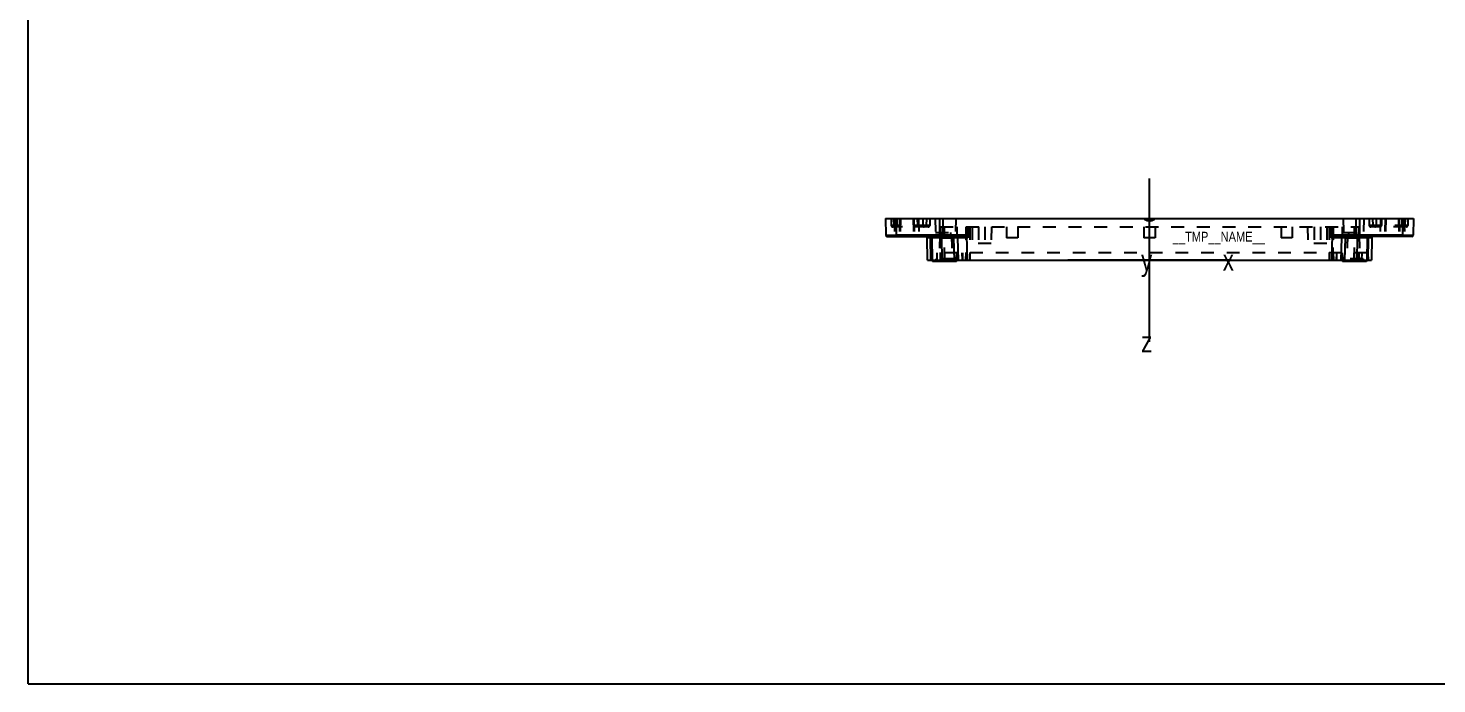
# Model space of a CAD drawing. Extents: x 0 to 841, y 0 to 594.
# Drawn here: x 0 to 508, y 0 to 236 of the extents above; entities that cross this region are included whole.
import ezdxf

# ---------------------------------------------------------------- set-up
doc = ezdxf.new("R2010")
doc.units = 0
doc.header["$LTSCALE"] = 46.255
doc.linetypes.add('HIDDEN', pattern=[0.2, 0.1, -0.1])
doc.layers.get('0').update_dxf_attribs({"linetype": 'CONTINUOUS'})
doc.layers.add('DEFAULT_2', color=8, linetype='HIDDEN')
doc.styles.get("Standard").update_dxf_attribs({"font": 'txt', "width": 0.85})
doc.styles.add('TEXTSTYLE_2', font='txt', dxfattribs={"width": 0.8})

msp = doc.modelspace()

# ---------------------------------------------------------------- linework, layer by layer
at = {"color": 7, "linetype": 'CONTINUOUS'}
for p, q in [((0, 0), (0, 594)), ((404.22, 123.14), (404.22, 182.01)), ((309.05, 167.57), (309.21, 161.56)), ((309.05, 167.57), (499.4, 167.57)), ((312.76, 167.57), (312.92, 161.56)), ((328.54, 167.57), (328.56, 161.56)), ((329.84, 161.56), (329.84, 167.57)), ((478.61, 167.57), (478.61, 161.56)), ((479.91, 167.57), (479.89, 161.56)), ((495.53, 161.56), (495.69, 167.57)), ((499.4, 167.57), (499.24, 161.56)), ((309.71, 161.07), (335.19, 161.07)), ((328.56, 161.56), (312.92, 161.56)), ((324.22, 152.57), (324.02, 160.59)), ((325.44, 152.57), (325.23, 160.59)), ((325.72, 160.59), (325.92, 152.57)), ((329.21, 160.59), (329.21, 161.07)), ((329.21, 160.59), (329.42, 152.57)), ((329.21, 160.59), (333.74, 160.59)), ((338.29, 161.56), (329.84, 161.56)), ((329.85, 161.07), (329.85, 161.56)), ((333.74, 161.07), (333.74, 160.59)), ((333.95, 152.57), (333.74, 160.59)), ((335.04, 160.59), (335.25, 152.57)), ((335.47, 160.59), (335.04, 160.59)), ((338.29, 161.56), (338.52, 152.57)), ((469.93, 152.57), (470.16, 161.56)), ((478.61, 161.56), (470.16, 161.56)), ((473.41, 160.59), (472.98, 160.59)), ((473.41, 160.59), (473.2, 152.57)), ((498.74, 161.07), (473.26, 161.07)), ((474.71, 160.59), (474.5, 152.57)), ((474.71, 160.59), (474.71, 161.07)), ((474.71, 160.59), (479.24, 160.59)), ((478.6, 161.56), (478.6, 161.07)), ((479.03, 152.57), (479.24, 160.59)), ((479.24, 161.07), (479.24, 160.59)), ((495.53, 161.56), (479.89, 161.56)), ((482.73, 160.59), (482.52, 152.57)), ((483.01, 152.57), (483.22, 160.59)), ((484.43, 160.59), (484.22, 152.57)), ((324.22, 152.57), (484.22, 152.57)), ((326.05, 152.57), (326.05, 152.07)), ((334.66, 152.07), (334.66, 152.57)), ((433.66, 152.57), (374.79, 152.57)), ((473.79, 152.57), (473.79, 152.07)), ((482.4, 152.57), (482.4, 152.07)), ((334.66, 152.07), (326.05, 152.07)), ((482.4, 152.07), (473.79, 152.07)), ((0, 0), (841, 0))]:
    msp.add_line(p, q, dxfattribs=at)
for centre, radius, start, end in [((309.71, 161.57), 0.5, 181.5, 270), ((323.52, 160.57), 0.5, 1.5, 90), ((325.22, 160.57), 0.5, 1.5, 90), ((335.31, -63.99), 224.58, 90.0687, 90.402), ((473, -96.44), 257.03, 89.6191, 89.9103), ((483.23, 160.57), 0.5, 90, 178.5), ((484.93, 160.57), 0.5, 90, 178.5), ((498.74, 161.57), 0.5, 270, 358.5)]:
    msp.add_arc(centre, radius, start, end, dxfattribs=at)
for points, knots in [([(309.21, 161.56), (309.21, 161.56), (309.22, 161.56), (309.23, 161.56), (309.25, 161.56), (309.3, 161.56), (309.37, 161.56), (309.49, 161.56), (309.63, 161.56), (309.81, 161.56), (310.02, 161.56), (310.35, 161.56), (310.82, 161.56), (311.46, 161.56), (312.17, 161.56), (312.66, 161.56), (312.92, 161.56)], [0, 0, 0, 0, 0.001144, 0.004547, 0.010197, 0.018078, 0.040475, 0.07162, 0.111352, 0.159361, 0.215298, 0.278813, 0.426924, 0.599614, 0.792371, 1, 1, 1, 1]), ([(313.05, 161.07), (313.03, 161.07), (312.98, 161.12), (312.93, 161.29), (312.92, 161.45), (312.92, 161.56)], [0, 0, 0, 0, 0.111217, 0.334034, 1, 1, 1, 1]), ([(325.23, 160.59), (325.14, 160.59), (324.96, 160.59), (324.72, 160.59), (324.51, 160.59), (324.34, 160.59), (324.22, 160.59), (324.14, 160.59), (324.1, 160.59), (324.06, 160.59), (324.04, 160.59), (324.03, 160.59), (324.02, 160.59), (324.02, 160.59)], [0, 0, 0, 0, 0.226654, 0.426841, 0.599089, 0.741931, 0.854055, 0.898376, 0.934783, 0.963212, 0.983597, 0.995877, 1, 1, 1, 1]), ([(325.23, 160.59), (325.23, 160.68), (325.19, 160.86), (325.07, 161), (325, 161.04)], [0, 0, 0, 0, 0.517132, 1, 1, 1, 1]), ([(325.72, 160.59), (325.72, 160.59), (325.7, 160.59), (325.68, 160.59), (325.64, 160.59), (325.59, 160.59), (325.52, 160.59), (325.4, 160.59), (325.3, 160.59), (325.23, 160.59)], [0, 0, 0, 0, 0.016537, 0.065339, 0.146124, 0.258327, 0.401065, 0.573369, 1, 1, 1, 1]), ([(329.21, 160.59), (328.99, 160.59), (328.54, 160.59), (327.89, 160.59), (327.29, 160.59), (326.84, 160.59), (326.52, 160.59), (326.31, 160.59), (326.14, 160.59), (325.99, 160.59), (325.88, 160.59), (325.8, 160.59), (325.76, 160.59), (325.73, 160.59), (325.72, 160.59), (325.72, 160.59), (325.72, 160.59)], [0, 0, 0, 0, 0.195147, 0.382757, 0.555607, 0.707173, 0.773036, 0.831464, 0.881928, 0.923902, 0.956914, 0.980723, 0.989118, 0.995143, 0.998775, 1, 1, 1, 1]), ([(328.56, 161.56), (328.56, 161.45), (328.57, 161.29), (328.62, 161.13), (328.67, 161.07), (328.69, 161.07)], [0, 0, 0, 0, 0.666013, 0.882773, 1, 1, 1, 1]), ([(329.85, 161.56), (329.74, 161.56), (329.31, 161.56), (328.88, 161.56), (328.56, 161.56)], [0, 0, 0, 0, 0.25269, 1, 1, 1, 1]), ([(335.04, 160.59), (335.04, 160.64), (335.03, 160.8), (334.94, 160.97), (334.84, 161.04)], [0, 0, 0, 0, 0.283507, 1, 1, 1, 1]), ([(335.19, 161.07), (335.43, 161.07), (335.94, 161.12), (336.98, 161.28), (337.76, 161.45), (338.29, 161.56)], [0, 0, 0, 0, 0.236721, 0.48576, 1, 1, 1, 1]), ([(335.47, 160.59), (335.47, 160.65), (335.45, 160.77), (335.4, 160.93), (335.31, 161.04), (335.22, 161.07), (335.19, 161.07)], [0, 0, 0, 0, 0.297916, 0.586619, 0.821905, 1, 1, 1, 1]), ([(338.29, 161.56), (338.05, 161.45), (337.57, 161.23), (336.66, 160.83), (335.94, 160.6), (335.47, 160.59)], [0, 0, 0, 0, 0.264745, 0.524176, 1, 1, 1, 1]), ([(472.98, 160.59), (472.51, 160.6), (471.79, 160.83), (470.88, 161.23), (470.4, 161.45), (470.16, 161.56)], [0, 0, 0, 0, 0.475824, 0.735255, 1, 1, 1, 1]), ([(470.16, 161.56), (470.69, 161.45), (471.47, 161.28), (472.51, 161.12), (473.02, 161.07), (473.26, 161.07)], [0, 0, 0, 0, 0.51424, 0.763279, 1, 1, 1, 1]), ([(472.98, 160.59), (472.98, 160.65), (473, 160.77), (473.05, 160.93), (473.14, 161.04), (473.23, 161.07), (473.26, 161.07)], [0, 0, 0, 0, 0.297916, 0.586618, 0.821905, 1, 1, 1, 1]), ([(473.41, 160.59), (473.41, 160.64), (473.42, 160.8), (473.51, 160.97), (473.61, 161.04)], [0, 0, 0, 0, 0.283507, 1, 1, 1, 1]), ([(478.6, 161.56), (478.71, 161.56), (479.14, 161.56), (479.57, 161.56), (479.89, 161.56)], [0, 0, 0, 0, 0.25269, 1, 1, 1, 1]), ([(482.73, 160.59), (482.73, 160.59), (482.73, 160.59), (482.72, 160.59), (482.69, 160.59), (482.65, 160.59), (482.57, 160.59), (482.46, 160.59), (482.31, 160.59), (482.14, 160.59), (481.93, 160.59), (481.61, 160.59), (481.16, 160.59), (480.56, 160.59), (479.91, 160.59), (479.46, 160.59), (479.24, 160.59)], [0, 0, 0, 0, 0.001225, 0.004857, 0.010882, 0.019277, 0.043086, 0.076098, 0.118072, 0.168536, 0.226964, 0.292827, 0.444393, 0.617243, 0.804853, 1, 1, 1, 1]), ([(479.76, 161.07), (479.78, 161.07), (479.83, 161.13), (479.88, 161.29), (479.89, 161.45), (479.89, 161.56)], [0, 0, 0, 0, 0.117144, 0.333715, 1, 1, 1, 1]), ([(483.22, 160.59), (483.15, 160.59), (483.05, 160.59), (482.93, 160.59), (482.86, 160.59), (482.81, 160.59), (482.77, 160.59), (482.75, 160.59), (482.73, 160.59), (482.73, 160.59)], [0, 0, 0, 0, 0.426631, 0.598935, 0.741673, 0.853876, 0.934661, 0.983463, 1, 1, 1, 1]), ([(483.22, 160.59), (483.22, 160.68), (483.26, 160.86), (483.38, 161), (483.45, 161.04)], [0, 0, 0, 0, 0.517131, 1, 1, 1, 1]), ([(484.43, 160.59), (484.43, 160.59), (484.42, 160.59), (484.41, 160.59), (484.39, 160.59), (484.35, 160.59), (484.31, 160.59), (484.23, 160.59), (484.11, 160.59), (483.94, 160.59), (483.73, 160.59), (483.49, 160.59), (483.31, 160.59), (483.22, 160.59)], [0, 0, 0, 0, 0.004123, 0.016403, 0.036788, 0.065217, 0.101624, 0.145945, 0.258069, 0.400911, 0.573159, 0.773346, 1, 1, 1, 1]), ([(495.53, 161.56), (495.53, 161.45), (495.52, 161.29), (495.47, 161.12), (495.42, 161.07), (495.4, 161.07)], [0, 0, 0, 0, 0.665966, 0.888783, 1, 1, 1, 1]), ([(495.53, 161.56), (495.79, 161.56), (496.28, 161.56), (496.99, 161.56), (497.63, 161.56), (498.1, 161.56), (498.43, 161.56), (498.64, 161.56), (498.81, 161.56), (498.96, 161.56), (499.08, 161.56), (499.15, 161.56), (499.2, 161.56), (499.22, 161.56), (499.23, 161.56), (499.24, 161.56), (499.24, 161.56)], [0, 0, 0, 0, 0.207629, 0.400386, 0.573076, 0.721187, 0.784702, 0.840639, 0.888648, 0.92838, 0.959525, 0.981922, 0.989803, 0.995453, 0.998856, 1, 1, 1, 1])]:
    msp.add_open_spline(points, degree=3, knots=knots, dxfattribs=at)
at = {"layer": 'DEFAULT_2', "color": 8, "linetype": 'HIDDEN'}
for p, q in [((311.05, 167.57), (311.12, 165.06)), ((323.73, 165.06), (311.12, 165.06)), ((324.49, 164.57), (311.62, 164.57)), ((311.97, 167.57), (312.02, 165.06)), ((312.47, 167.57), (312.3, 161.07)), ((312.72, 167.57), (312.66, 165.06)), ((312.92, 167.57), (312.86, 165.06)), ((313.28, 167.57), (313.3, 165.06)), ((314.22, 167.57), (314.05, 161.07)), ((314.42, 167.57), (314.25, 161.07)), ((319.02, 167.57), (319.2, 161.07)), ((319.22, 167.57), (319.4, 161.07)), ((320.52, 167.57), (320.59, 165.06)), ((320.72, 167.57), (320.79, 165.06)), ((320.97, 167.57), (321.15, 161.07)), ((322.47, 167.57), (322.54, 165.06)), ((323.8, 167.57), (323.73, 165.06)), ((325.05, 167.57), (324.99, 165.06)), ((327, 167.57), (327.13, 162.57)), ((327.13, 162.57), (334.32, 162.57)), ((328.83, 164.57), (328.72, 152.57)), ((328.83, 164.57), (479.62, 164.57)), ((328.97, 162.57), (328.97, 161.57)), ((330.31, 152.57), (330.3, 164.57)), ((332.47, 162.57), (332.47, 161.57)), ((334.45, 167.57), (334.32, 162.57)), ((334.73, 164.57), (334.73, 160.57)), ((338.04, 164.57), (337.94, 152.57)), ((338.06, 164.57), (337.95, 152.57)), ((338.71, 164.57), (338.71, 160.57)), ((339.44, 164.57), (339.44, 152.57)), ((340.24, 164.57), (340.35, 158.57)), ((342.62, 164.57), (342.52, 158.57)), ((344.82, 164.57), (344.93, 158.57)), ((347.21, 164.57), (347.1, 158.57)), ((352.73, 164.57), (352.73, 160.57)), ((356.71, 164.57), (356.71, 160.57)), ((402.23, 164.57), (402.23, 160.57)), ((406.21, 164.57), (406.21, 160.57)), ((451.73, 164.57), (451.73, 160.57)), ((455.71, 164.57), (455.71, 160.57)), ((461.24, 164.57), (461.35, 158.57)), ((463.62, 164.57), (463.52, 158.57)), ((465.82, 164.57), (465.93, 158.57)), ((468.21, 164.57), (468.1, 158.57)), ((469.01, 164.57), (469.01, 152.57)), ((469.73, 164.57), (469.73, 160.57)), ((470.39, 164.57), (470.5, 152.57)), ((470.51, 152.57), (470.4, 164.57)), ((473.71, 164.57), (473.71, 160.57)), ((474, 167.57), (474.13, 162.57)), ((474.13, 162.57), (481.32, 162.57)), ((475.97, 162.57), (475.97, 161.57)), ((478.14, 152.57), (478.14, 164.57)), ((479.47, 162.57), (479.47, 161.57)), ((479.62, 164.57), (479.72, 152.57)), ((481.45, 167.57), (481.32, 162.57)), ((483.4, 167.57), (483.46, 165.06)), ((496.83, 164.57), (483.96, 164.57)), ((484.65, 167.57), (484.72, 165.06)), ((497.33, 165.06), (484.72, 165.06)), ((485.97, 167.57), (485.91, 165.06)), ((487.47, 167.57), (487.3, 161.07)), ((487.72, 167.57), (487.66, 165.06)), ((487.92, 167.57), (487.86, 165.06)), ((489.22, 167.57), (489.05, 161.07)), ((489.42, 167.57), (489.25, 161.07)), ((494.02, 167.57), (494.2, 161.07)), ((494.22, 167.57), (494.4, 161.07)), ((495.17, 167.57), (495.15, 165.06)), ((495.52, 167.57), (495.59, 165.06)), ((495.72, 167.57), (495.79, 165.06)), ((495.97, 167.57), (496.15, 161.07)), ((496.43, 165.06), (496.48, 167.57)), ((497.4, 167.57), (497.33, 165.06)), ((328.62, 161.57), (328.4, 153.07)), ((332.82, 161.57), (328.62, 161.57)), ((332.82, 161.57), (333.05, 153.07)), ((338.71, 160.57), (334.73, 160.57)), ((347.1, 158.57), (340.35, 158.57)), ((356.71, 160.57), (352.73, 160.57)), ((406.21, 160.57), (402.23, 160.57)), ((455.71, 160.57), (451.73, 160.57)), ((468.1, 158.57), (461.35, 158.57)), ((473.71, 160.57), (469.73, 160.57)), ((475.62, 161.57), (475.4, 153.07)), ((479.82, 161.57), (475.62, 161.57)), ((479.82, 161.57), (480.05, 153.07)), ((325.52, 155.27), (325.42, 152.57)), ((482.93, 155.27), (325.52, 155.27)), ((327.25, 153.07), (327.25, 152.07)), ((334.2, 153.07), (327.25, 153.07)), ((327.53, 155.27), (327.62, 152.57)), ((328.2, 152.57), (328.2, 152.07)), ((329.08, 152.57), (329.08, 152.07)), ((330.37, 152.57), (330.38, 155.27)), ((330.5, 152.57), (330.49, 155.27)), ((333.79, 152.57), (333.79, 152.07)), ((334.2, 153.07), (334.2, 152.57)), ((334.73, 155.27), (334.64, 152.57)), ((334.65, 152.57), (334.74, 155.27)), ((336.84, 152.57), (336.74, 155.27)), ((336.76, 155.27), (336.85, 152.57)), ((471.69, 155.27), (471.6, 152.57)), ((471.61, 152.57), (471.7, 155.27)), ((473.7, 155.27), (473.8, 152.57)), ((473.72, 155.27), (473.81, 152.57)), ((481.2, 153.07), (474.25, 153.07)), ((474.25, 153.07), (474.25, 152.57)), ((474.66, 152.57), (474.66, 152.07)), ((477.95, 152.57), (477.96, 155.27)), ((478.08, 152.57), (478.07, 155.27)), ((479.37, 152.57), (479.37, 152.07)), ((480.25, 152.57), (480.25, 152.07)), ((480.82, 152.57), (480.92, 155.27)), ((481.2, 153.07), (481.2, 152.07)), ((482.93, 155.27), (483.02, 152.57))]:
    msp.add_line(p, q, dxfattribs=at)
for centre, radius, start, end in [((311.62, 165.07), 0.5, 181.5, 270), ((312.16, 165.07), 0.5, 270, 358.5), ((312.36, 165.07), 0.5, 270, 358.5), ((321.09, 165.07), 0.5, 181.5, 270), ((321.29, 165.07), 0.5, 181.5, 270), ((323.04, 165.07), 0.5, 181.5, 270), ((324.73, 221.81), 56.75, 268.9922, 269.2535), ((324.49, 165.07), 0.5, 270, 358.5), ((404.22, 169.67), 2.9, 226.8098, 313.6028), ((483.96, 165.07), 0.5, 181.5, 270), ((483.72, 221.81), 56.75, 270.7465, 271.0078), ((485.41, 165.07), 0.5, 270, 358.5), ((487.16, 165.07), 0.5, 270, 358.5), ((487.36, 165.07), 0.5, 270, 358.5), ((496.09, 165.07), 0.5, 181.5, 270), ((496.29, 165.07), 0.5, 181.5, 270), ((496.83, 165.07), 0.5, 270, 358.5), ((335.45, -96.44), 257.03, 90.0897, 90.3809), ((473.14, -63.99), 224.58, 89.598, 89.9313)]:
    msp.add_arc(centre, radius, start, end, dxfattribs=at)
for points, knots in [([(311.12, 165.06), (311.12, 165.05), (311.17, 165.05), (311.22, 165.04), (311.34, 165.03), (311.47, 165.03), (311.62, 165.03), (311.81, 165.04), (311.94, 165.05), (312.02, 165.06)], [0, 0, 0, 0, 0.030094, 0.108868, 0.230525, 0.383636, 0.553474, 0.723492, 1, 1, 1, 1]), ([(311.62, 164.57), (311.67, 164.57), (311.78, 164.6), (311.96, 164.75), (312.02, 164.94), (312.02, 165.06)], [0, 0, 0, 0, 0.227096, 0.46923, 1, 1, 1, 1]), ([(312.02, 165.06), (312, 165.06), (311.86, 165.04), (311.73, 165.04), (311.62, 165.03)], [0, 0, 0, 0, 0.198098, 1, 1, 1, 1]), ([(313.42, 164.57), (313.4, 164.57), (313.36, 164.63), (313.31, 164.79), (313.3, 164.95), (313.3, 165.06)], [0, 0, 0, 0, 0.117172, 0.333851, 1, 1, 1, 1]), ([(323.73, 165.06), (323.73, 164.95), (323.75, 164.79), (323.79, 164.62), (323.84, 164.57), (323.86, 164.57)], [0, 0, 0, 0, 0.665966, 0.888783, 1, 1, 1, 1]), ([(324.99, 165.06), (324.99, 165.06), (324.98, 165.06), (324.97, 165.06), (324.94, 165.06), (324.89, 165.05), (324.81, 165.05), (324.69, 165.05), (324.54, 165.05), (324.3, 165.05), (324.12, 165.06), (323.99, 165.06)], [0, 0, 0, 0, 0.005163, 0.019724, 0.043611, 0.07663, 0.169063, 0.293386, 0.444782, 0.617623, 1, 1, 1, 1]), ([(323.99, 165.06), (324.12, 165.06), (324.3, 165.05), (324.54, 165.05), (324.69, 165.05), (324.81, 165.05), (324.89, 165.05), (324.94, 165.06), (324.97, 165.06), (324.98, 165.06), (324.99, 165.06), (324.99, 165.06)], [0, 0, 0, 0, 0.382377, 0.555218, 0.706614, 0.830937, 0.92337, 0.956389, 0.980276, 0.994837, 1, 1, 1, 1]), ([(484.46, 165.06), (484.33, 165.06), (484.15, 165.05), (483.91, 165.05), (483.76, 165.05), (483.64, 165.05), (483.56, 165.05), (483.51, 165.06), (483.48, 165.06), (483.47, 165.06), (483.46, 165.06), (483.46, 165.06)], [0, 0, 0, 0, 0.382377, 0.555218, 0.706614, 0.830937, 0.92337, 0.956389, 0.980276, 0.994837, 1, 1, 1, 1]), ([(483.46, 165.06), (483.46, 165.06), (483.47, 165.06), (483.48, 165.06), (483.51, 165.06), (483.56, 165.05), (483.64, 165.05), (483.76, 165.05), (483.91, 165.05), (484.15, 165.05), (484.33, 165.06), (484.46, 165.06)], [0, 0, 0, 0, 0.005163, 0.019724, 0.043611, 0.07663, 0.169063, 0.293386, 0.444782, 0.617623, 1, 1, 1, 1]), ([(484.59, 164.57), (484.61, 164.57), (484.66, 164.62), (484.7, 164.79), (484.72, 164.95), (484.72, 165.06)], [0, 0, 0, 0, 0.111217, 0.334034, 1, 1, 1, 1]), ([(495.15, 165.06), (495.15, 164.95), (495.14, 164.79), (495.09, 164.63), (495.05, 164.57), (495.03, 164.57)], [0, 0, 0, 0, 0.666149, 0.882828, 1, 1, 1, 1]), ([(496.83, 164.57), (496.78, 164.57), (496.67, 164.6), (496.49, 164.75), (496.43, 164.94), (496.43, 165.06)], [0, 0, 0, 0, 0.227096, 0.46923, 1, 1, 1, 1]), ([(496.43, 165.06), (496.51, 165.05), (496.64, 165.04), (496.83, 165.03), (496.98, 165.03), (497.11, 165.03), (497.23, 165.04), (497.28, 165.05), (497.33, 165.05), (497.33, 165.06)], [0, 0, 0, 0, 0.275634, 0.445345, 0.615166, 0.768548, 0.890599, 0.969738, 1, 1, 1, 1]), ([(325.23, 160.59), (325.23, 160.71), (325.17, 160.9), (325, 161.05), (324.9, 161.07), (324.85, 161.07)], [0, 0, 0, 0, 0.541285, 0.789021, 1, 1, 1, 1]), ([(325, 161.04), (324.98, 161.04), (324.94, 161.06), (324.89, 161.07), (324.85, 161.07)], [0, 0, 0, 0, 0.267146, 1, 1, 1, 1]), ([(335.04, 160.59), (335.04, 160.66), (335.03, 160.78), (334.96, 160.93), (334.88, 161.01), (334.84, 161.04)], [0, 0, 0, 0, 0.373506, 0.714841, 1, 1, 1, 1]), ([(338.29, 161.56), (337.76, 161.45), (336.98, 161.28), (335.94, 161.12), (335.43, 161.07), (335.19, 161.07)], [0, 0, 0, 0, 0.51424, 0.763279, 1, 1, 1, 1]), ([(335.47, 160.59), (335.47, 160.65), (335.45, 160.77), (335.4, 160.93), (335.31, 161.04), (335.22, 161.07), (335.19, 161.07)], [0, 0, 0, 0, 0.297916, 0.586619, 0.821905, 1, 1, 1, 1]), ([(473.26, 161.07), (473.02, 161.07), (472.51, 161.12), (471.47, 161.28), (470.69, 161.45), (470.16, 161.56)], [0, 0, 0, 0, 0.236721, 0.48576, 1, 1, 1, 1]), ([(472.98, 160.59), (472.98, 160.65), (473, 160.77), (473.05, 160.93), (473.14, 161.04), (473.23, 161.07), (473.26, 161.07)], [0, 0, 0, 0, 0.297917, 0.58662, 0.821906, 1, 1, 1, 1]), ([(473.41, 160.59), (473.41, 160.66), (473.42, 160.78), (473.49, 160.93), (473.6, 161.04), (473.69, 161.07), (473.73, 161.07)], [0, 0, 0, 0, 0.296062, 0.566624, 0.798821, 1, 1, 1, 1]), ([(483.22, 160.59), (483.22, 160.71), (483.28, 160.89), (483.41, 161.01), (483.45, 161.04)], [0, 0, 0, 0, 0.699591, 1, 1, 1, 1]), ([(483.45, 161.04), (483.47, 161.04), (483.51, 161.06), (483.56, 161.07), (483.6, 161.07)], [0, 0, 0, 0, 0.267147, 1, 1, 1, 1])]:
    msp.add_open_spline(points, degree=3, knots=knots, dxfattribs=at)
for points in [[(334.84, 161.04), (334.81, 161.06), (334.76, 161.07), (334.72, 161.07)], [(473.61, 161.04), (473.64, 161.06), (473.69, 161.07), (473.73, 161.07)]]:
    msp.add_open_spline(points, degree=3, dxfattribs=at)

# ---------------------------------------------------------------- texts
at = {"color": 7, "linetype": 'CONTINUOUS', "insert": (412.63, 162.8), "char_height": 3.5, "width": 38.675, "attachment_point": 1}
msp.add_mtext('__TMP__NAME__', dxfattribs=at)
at = {"color": 9, "linetype": 'CONTINUOUS', "char_height": 7.6, "width": 6.0822, "attachment_point": 1, "style": 'TEXTSTYLE_2'}
for s, insert in [('y', (401.18, 156.38)), ('x', (430.62, 156.38)), ('z', (401.18, 126.94))]:
    msp.add_mtext(s, dxfattribs=dict(at, insert=insert))

doc.saveas('drawing.dxf')
